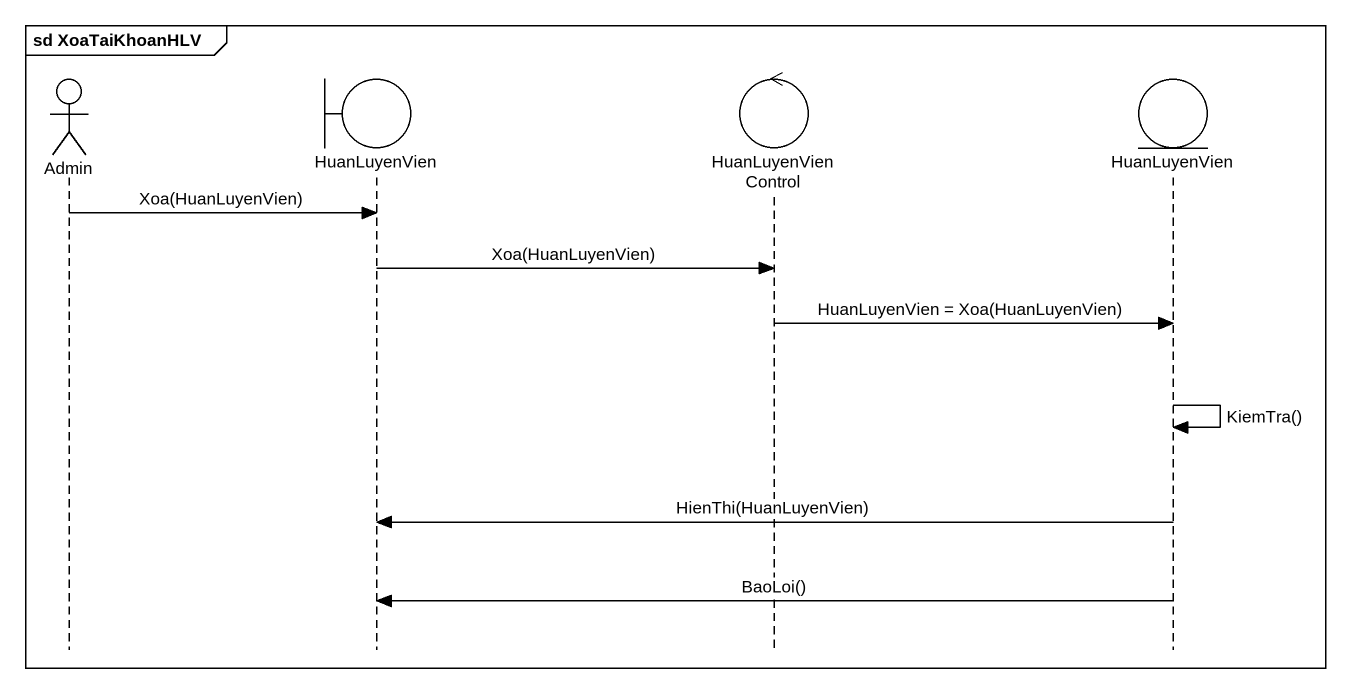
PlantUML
@startuml
mainframe sd XoaTaiKhoanHLV
hide footbox
actor Admin
boundary HuanLuyenVien
control HuanLuyenVienControl
entity "HuanLuyenVien" as HuanLuyenVien_2

Admin -> HuanLuyenVien : Xoa(HuanLuyenVien)
HuanLuyenVien -> HuanLuyenVienControl : Xoa(HuanLuyenVien)
HuanLuyenVienControl -> HuanLuyenVien_2 : HuanLuyenVien = Xoa(HuanLuyenVien)
HuanLuyenVien_2 -> HuanLuyenVien_2 : KiemTra()
HuanLuyenVien_2 -> HuanLuyenVien : HienThi(HuanLuyenVien)
HuanLuyenVien_2 -> HuanLuyenVien : BaoLoi()
@enduml
